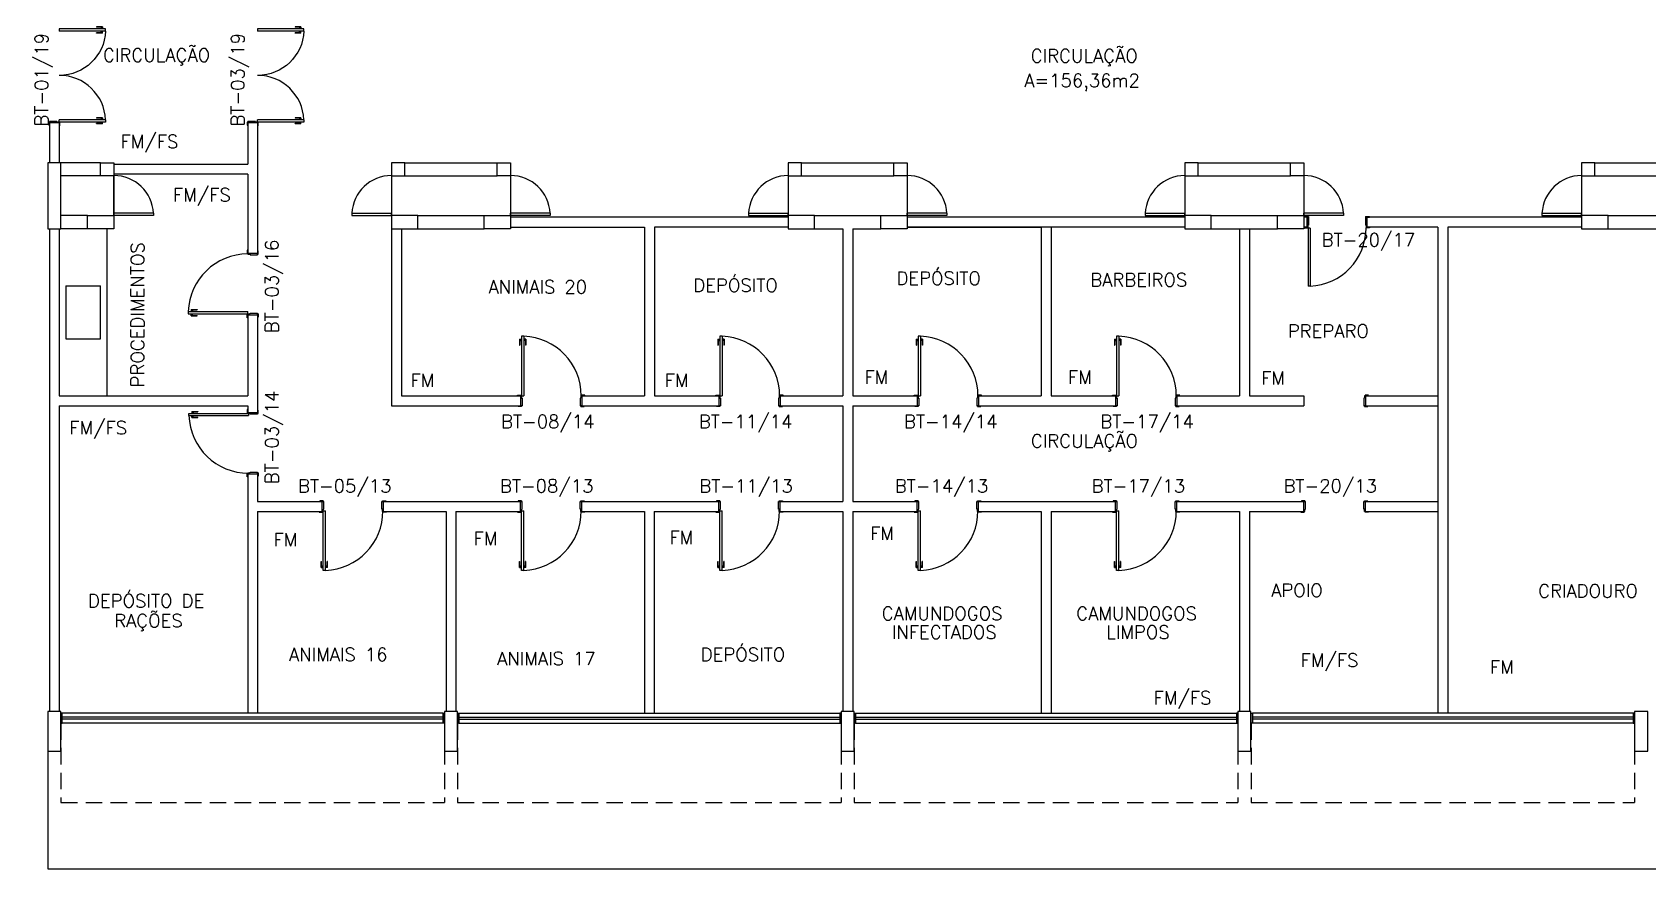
# Model space of a CAD drawing. Header units: millimetres. Extents: x 2069 to 2250, y 1124 to 1284.
# Drawn here: x 2072.1 to 2096.53, y 1193.73 to 1206.37 of the extents above; entities that cross this region are included whole.
import ezdxf

# ---------------------------------------------------------------- set-up
doc = ezdxf.new("R2010")
doc.units = ezdxf.units.MM
doc.linetypes.add('HIDDEN', pattern=[0.375, 0.25, -0.125])
for name, color, linetype in [('ALV', 2, 'Continuous'), ('BANC', 2, 'Continuous'), ('ENDEREÇO', 2, 'Continuous'), ('JANELA', 1, 'Continuous'), ('MACANETA', 1, 'Continuous'), ('MARCO', 2, 'Continuous'), ('PAVIMENTO', 1, 'Continuous'), ('PILARES', 3, 'Continuous'), ('PORTA', 2, 'Continuous'), ('PROJ', 1, 'HIDDEN'), ('TEXTO', 2, 'Continuous'), ('ÁREA', 2, 'Continuous')]:
    doc.layers.add(name, color=color, linetype=linetype)
doc.styles.add('UNB-100', font='simplex.shx', dxfattribs={"height": 0.2})
doc.styles.add('UNB1-100', font='simplex.shx', dxfattribs={"height": 0.2})

# ---------------------------------------------------------------- blocks, each defined once
blk = doc.blocks.new('DOOR70')
at = {"layer": 'MACANETA', "color": 1}
for p, q in [((-0.015, -0.565), (-0.01, -0.565)), ((-0.015, -0.655), (-0.015, -0.565)), ((-0.015, -0.655), (0.012, -0.655)), ((-0.01, -0.655), (-0.01, -0.565)), ((-0.01, -0.635), (0.012, -0.635)), ((0.012, -0.663), (0.012, -0.628)), ((0.012, -0.628), (0.015, -0.628)), ((0.012, -0.663), (0.015, -0.663)), ((0.053, -0.628), (0.05, -0.628)), ((0.053, -0.663), (0.05, -0.663)), ((0.053, -0.663), (0.053, -0.628)), ((0.075, -0.635), (0.053, -0.635)), ((0.08, -0.655), (0.053, -0.655)), ((0.08, -0.565), (0.075, -0.565)), ((0.075, -0.655), (0.075, -0.565)), ((0.08, -0.655), (0.08, -0.565))]:
    blk.add_line(p, q, dxfattribs=at)
at = {"layer": 'PORTA'}
for p, q in [((0.015, -0.7), (0.015, 0)), ((0.015, 0), (0.05, 0)), ((0.05, -0.7), (0.05, 0)), ((0.05, -0.7), (0.015, -0.7))]:
    blk.add_line(p, q, dxfattribs=at)
at = {"layer": 'PORTA', "color": 1}
blk.add_arc((0.02, 0), 0.7, 272.4563, 0, dxfattribs=at)
blk = doc.blocks.new('DOOR90')
at = {"layer": 'MACANETA'}
for p, q in [((-0.015, -0.755), (-0.01, -0.755)), ((-0.015, -0.845), (-0.015, -0.755)), ((-0.015, -0.845), (0.012, -0.845)), ((-0.01, -0.845), (-0.01, -0.755)), ((-0.01, -0.825), (0.012, -0.825)), ((0.012, -0.853), (0.012, -0.818)), ((0.012, -0.818), (0.015, -0.818)), ((0.012, -0.853), (0.015, -0.853)), ((0.053, -0.818), (0.05, -0.818)), ((0.053, -0.853), (0.05, -0.853)), ((0.053, -0.853), (0.053, -0.818)), ((0.075, -0.825), (0.053, -0.825)), ((0.08, -0.845), (0.053, -0.845)), ((0.08, -0.755), (0.075, -0.755)), ((0.075, -0.845), (0.075, -0.755)), ((0.08, -0.845), (0.08, -0.755))]:
    blk.add_line(p, q, dxfattribs=at)
at = {"layer": 'PORTA'}
for p, q in [((0.015, -0.89), (0.015, 0.01)), ((0.015, 0.01), (0.05, 0.01)), ((0.05, -0.89), (0.05, 0.01)), ((0.05, -0.89), (0.015, -0.89))]:
    blk.add_line(p, q, dxfattribs=at)
at = {"layer": 'PORTA', "color": 1}
blk.add_arc((0.02, 0.01), 0.9, 271.9102, 0, dxfattribs=at)
blk = doc.blocks.new('PL6')
for p, q in [((0, -0.1), (0, 0.1)), ((0, 0.1), (0.6, 0.1)), ((0.6, 0.1), (0.6, -0.1)), ((0.6, -0.1), (0, -0.1))]:
    blk.add_line(p, q)
blk = doc.blocks.new('PL4')
for p, q in [((0, 0.4), (0.2, 0.4)), ((0, 0), (0, 0.4)), ((0.2, 0.4), (0.2, 0)), ((0.2, 0), (0, 0))]:
    blk.add_line(p, q)
blk = doc.blocks.new('PL')
for p, q in [((0.25, 0.25), (0.25, 0.45)), ((0.25, 0.45), (0.45, 0.45)), ((0.45, 0.25), (0.25, 0.25)), ((0.45, 0.45), (0.45, 0.25))]:
    blk.add_line(p, q)
blk = doc.blocks.new('PL10')
for p, q in [((-0.1, 1), (0.1, 1)), ((-0.1, 0), (-0.1, 1)), ((0.1, 1), (0.1, 0)), ((0.1, 0), (-0.1, 0))]:
    blk.add_line(p, q)
blk = doc.blocks.new('DOOR-90')
at = {"color": 1}
blk.add_arc((-0.02, 0), 0.9, 180, 268.0898, dxfattribs=at)
at = {"layer": 'MACANETA', "color": 1}
for p, q in [((-0.08, -0.855), (-0.08, -0.765)), ((-0.08, -0.765), (-0.075, -0.765)), ((-0.08, -0.855), (-0.053, -0.855)), ((-0.075, -0.855), (-0.075, -0.765)), ((-0.075, -0.835), (-0.053, -0.835)), ((-0.053, -0.828), (-0.05, -0.828)), ((-0.053, -0.863), (-0.053, -0.828)), ((-0.053, -0.863), (-0.05, -0.863)), ((-0.012, -0.828), (-0.015, -0.828)), ((-0.012, -0.863), (-0.015, -0.863)), ((-0.012, -0.863), (-0.012, -0.828)), ((0.01, -0.835), (-0.012, -0.835)), ((0.015, -0.855), (-0.012, -0.855)), ((0.01, -0.855), (0.01, -0.765)), ((0.015, -0.765), (0.01, -0.765)), ((0.015, -0.855), (0.015, -0.765))]:
    blk.add_line(p, q, dxfattribs=at)
at = {"layer": 'PORTA'}
for p, q in [((-0.05, -0.9), (-0.05, 0)), ((-0.015, 0), (-0.05, 0)), ((-0.015, -0.9), (-0.015, 0)), ((-0.05, -0.9), (-0.015, -0.9))]:
    blk.add_line(p, q, dxfattribs=at)

msp = doc.modelspace()

# ---------------------------------------------------------------- linework, layer by layer
at = {"layer": 'ALV'}
for p, q in [((2072.35801, 1205.00127), (2072.35801, 1204.40127)), ((2072.50801, 1205.00127), (2072.35801, 1205.00127)), ((2072.50801, 1205.00127), (2072.50801, 1204.40127)), ((2075.50818, 1205.00127), (2075.35818, 1205.00127)), ((2075.35818, 1205.00127), (2075.35818, 1204.37627)), ((2075.50818, 1205.00127), (2075.50818, 1203.03127)), ((2073.13276, 1204.40127), (2072.53276, 1204.40127)), ((2073.33276, 1204.37627), (2075.35818, 1204.37627)), ((2077.73276, 1204.40127), (2079.13276, 1204.40127)), ((2083.73276, 1204.40127), (2085.13276, 1204.40127)), ((2089.73276, 1204.40127), (2091.13276, 1204.40127)), ((2095.73276, 1204.40127), (2097.13276, 1204.40127)), ((2073.13276, 1204.20127), (2072.53276, 1204.20127)), ((2075.35818, 1204.22627), (2073.33276, 1204.22627)), ((2073.33276, 1203.60127), (2073.33276, 1204.20127)), ((2075.35818, 1204.22627), (2075.35818, 1203.03127)), ((2077.73276, 1204.20127), (2079.13276, 1204.20127)), ((2083.73276, 1204.20127), (2085.13276, 1204.20127)), ((2089.73276, 1204.20127), (2091.13276, 1204.20127)), ((2095.73276, 1204.20127), (2097.13276, 1204.20127)), ((2072.93276, 1203.60127), (2072.53276, 1203.60127)), ((2077.93276, 1203.60127), (2078.93276, 1203.60127)), ((2083.93276, 1203.60127), (2084.93276, 1203.60127)), ((2089.93276, 1203.60127), (2090.93276, 1203.60127)), ((2095.93276, 1203.60127), (2096.93276, 1203.60127)), ((2072.35801, 1203.40127), (2072.35801, 1196.10127)), ((2072.50801, 1203.40127), (2072.50801, 1200.87627)), ((2073.23276, 1203.40127), (2072.53276, 1203.40127)), ((2077.53276, 1203.40127), (2077.53276, 1200.72627)), ((2077.68294, 1203.40127), (2077.68294, 1200.87627)), ((2077.93276, 1203.40127), (2078.93276, 1203.40127)), ((2083.53276, 1203.57627), (2079.33276, 1203.57627)), ((2079.33276, 1203.42627), (2081.35801, 1203.42627)), ((2081.35801, 1203.42627), (2081.35801, 1200.87627)), ((2081.50818, 1203.42627), (2081.50818, 1200.87627)), ((2083.53276, 1203.42627), (2081.50818, 1203.42627)), ((2083.93276, 1203.40127), (2084.35801, 1203.40127)), ((2084.35801, 1203.40127), (2084.35801, 1200.87627)), ((2084.50818, 1203.40127), (2084.50818, 1200.87627)), ((2084.50818, 1203.40127), (2084.93276, 1203.40127)), ((2089.53276, 1203.57627), (2085.33276, 1203.57627)), ((2089.53276, 1203.57627), (2085.33276, 1203.57627)), ((2085.33276, 1203.42627), (2087.35801, 1203.42627)), ((2089.53276, 1203.42627), (2085.33276, 1203.42627)), ((2087.35801, 1203.42627), (2087.35801, 1200.87627)), ((2089.53276, 1203.42627), (2087.50818, 1203.42627)), ((2087.50818, 1203.42627), (2087.50818, 1200.87627)), ((2089.93276, 1203.40127), (2090.42562, 1203.40127)), ((2090.35801, 1203.40127), (2090.35801, 1200.87627)), ((2090.42562, 1203.40127), (2090.93276, 1203.40127)), ((2090.50818, 1203.40127), (2090.50818, 1200.87627)), ((2091.38276, 1203.42627), (2091.33276, 1203.42627)), ((2091.33294, 1203.42627), (2091.38276, 1203.42627)), ((2091.38276, 1203.57627), (2091.38276, 1203.42627)), ((2095.53276, 1203.57627), (2092.28276, 1203.57627)), ((2092.28276, 1203.57627), (2092.28276, 1203.42627)), ((2093.35801, 1203.42627), (2092.28276, 1203.42627)), ((2093.35801, 1203.42627), (2093.35801, 1196.07627)), ((2093.50818, 1203.42627), (2093.50818, 1196.07627)), ((2095.53276, 1203.42627), (2093.50818, 1203.42627)), ((2095.53276, 1203.42627), (2093.50818, 1203.42627)), ((2095.93276, 1203.40127), (2096.42867, 1203.40127)), ((2096.42867, 1203.40127), (2096.93276, 1203.40127)), ((2075.35818, 1203.03127), (2075.50818, 1203.03127)), ((2075.35818, 1202.10127), (2075.35818, 1200.87627)), ((2075.35818, 1202.10127), (2075.50818, 1202.10127)), ((2075.50818, 1202.10127), (2075.50818, 1200.62627)), ((2072.50801, 1200.87627), (2075.35818, 1200.87627)), ((2072.50801, 1200.72627), (2072.50801, 1196.10127)), ((2072.50801, 1200.72627), (2075.35818, 1200.72627)), ((2075.35818, 1200.72627), (2075.35818, 1200.62627)), ((2077.53276, 1200.72627), (2079.48318, 1200.72627)), ((2077.68294, 1200.87627), (2079.48318, 1200.87627)), ((2079.48318, 1200.87627), (2079.48318, 1200.72627)), ((2080.41318, 1200.87627), (2081.35801, 1200.87627)), ((2080.41318, 1200.87627), (2080.41318, 1200.72627)), ((2080.41318, 1200.72627), (2082.48318, 1200.72627)), ((2081.50818, 1200.87627), (2082.48318, 1200.87627)), ((2082.48318, 1200.87627), (2082.48318, 1200.72627)), ((2083.41318, 1200.87627), (2084.35801, 1200.87627)), ((2083.41318, 1200.87627), (2083.41318, 1200.72627)), ((2083.41318, 1200.72627), (2084.35801, 1200.72627)), ((2084.35801, 1200.72627), (2084.35801, 1199.27627)), ((2084.50801, 1200.72627), (2084.50801, 1199.27627)), ((2084.50801, 1200.72627), (2085.48318, 1200.72627)), ((2084.50818, 1200.87627), (2085.48318, 1200.87627)), ((2085.48318, 1200.87627), (2085.48318, 1200.72627)), ((2086.41318, 1200.87627), (2087.35801, 1200.87627)), ((2086.41318, 1200.87627), (2086.41318, 1200.72627)), ((2086.41318, 1200.72627), (2088.48318, 1200.72627)), ((2087.50818, 1200.87627), (2088.48318, 1200.87627)), ((2088.48318, 1200.87627), (2088.48318, 1200.72627)), ((2089.41318, 1200.87627), (2090.35801, 1200.87627)), ((2089.41318, 1200.87627), (2089.41318, 1200.72627)), ((2089.41318, 1200.72627), (2091.33301, 1200.72627)), ((2090.50818, 1200.87627), (2091.33301, 1200.87627)), ((2091.33301, 1200.87627), (2091.33301, 1200.72627)), ((2092.26301, 1200.87627), (2093.35801, 1200.87627)), ((2092.26301, 1200.87627), (2092.26301, 1200.72627)), ((2092.26301, 1200.72627), (2093.35801, 1200.72627)), ((2075.35818, 1200.62627), (2075.50818, 1200.62627)), ((2075.35818, 1199.69627), (2075.35818, 1199.07627)), ((2075.35818, 1199.69627), (2075.50818, 1199.69627)), ((2075.50818, 1199.69627), (2075.50818, 1199.27627)), ((2075.50818, 1199.27627), (2076.48301, 1199.27627)), ((2076.48301, 1199.12627), (2076.48301, 1199.27627)), ((2077.41301, 1199.27627), (2079.48301, 1199.27627)), ((2077.41301, 1199.12627), (2077.41301, 1199.27627)), ((2079.48301, 1199.12627), (2079.48301, 1199.27627)), ((2080.41301, 1199.27627), (2082.48301, 1199.27627)), ((2080.41301, 1199.12627), (2080.41301, 1199.27627)), ((2082.48301, 1199.12627), (2082.48301, 1199.27627)), ((2083.41301, 1199.27627), (2084.35801, 1199.27627)), ((2083.41301, 1199.12627), (2083.41301, 1199.27627)), ((2084.50801, 1199.27627), (2085.48301, 1199.27627)), ((2085.48301, 1199.12627), (2085.48301, 1199.27627)), ((2086.41301, 1199.27627), (2088.48301, 1199.27627)), ((2086.41301, 1199.12627), (2086.41301, 1199.27627)), ((2088.48301, 1199.12627), (2088.48301, 1199.27627)), ((2089.41301, 1199.27627), (2090.50818, 1199.27627)), ((2089.41301, 1199.12627), (2089.41301, 1199.27627)), ((2090.50818, 1199.27627), (2091.33283, 1199.27627)), ((2091.33283, 1199.12627), (2091.33283, 1199.27627)), ((2092.26283, 1199.27627), (2093.35801, 1199.27627)), ((2092.26283, 1199.12627), (2092.26283, 1199.27627)), ((2075.35801, 1199.07627), (2075.35801, 1196.07627)), ((2075.50801, 1199.12627), (2075.50801, 1196.07627)), ((2075.50801, 1199.12627), (2076.48301, 1199.12627)), ((2077.41301, 1199.12627), (2078.35818, 1199.12627)), ((2078.35818, 1199.12627), (2078.35818, 1196.10127)), ((2078.50801, 1199.12627), (2078.50801, 1196.10127)), ((2078.50801, 1199.12627), (2079.48301, 1199.12627)), ((2080.41301, 1199.12627), (2081.35818, 1199.12627)), ((2081.35818, 1199.12627), (2081.35818, 1196.07627)), ((2081.50801, 1199.12627), (2081.50801, 1196.07627)), ((2081.50801, 1199.12627), (2082.48301, 1199.12627)), ((2083.41301, 1199.12627), (2084.35818, 1199.12627)), ((2084.35818, 1199.12627), (2084.35818, 1196.10127)), ((2084.50801, 1199.12627), (2085.48301, 1199.12627)), ((2084.50801, 1199.12627), (2084.50801, 1196.10127)), ((2086.41301, 1199.12627), (2087.35818, 1199.12627)), ((2087.35818, 1199.12627), (2087.35818, 1196.07627)), ((2087.50801, 1199.12627), (2087.50801, 1196.07627)), ((2087.50801, 1199.12627), (2088.48301, 1199.12627)), ((2089.41301, 1199.12627), (2090.35801, 1199.12627)), ((2090.35801, 1199.12627), (2090.35801, 1196.10127)), ((2090.50818, 1199.12627), (2090.50818, 1196.10127)), ((2090.50818, 1199.12627), (2091.33283, 1199.12627)), ((2092.26283, 1199.12627), (2093.35801, 1199.12627)), ((2072.53311, 1196.07627), (2072.53311, 1195.92627)), ((2078.33311, 1195.92627), (2078.33311, 1196.07627)), ((2078.53311, 1196.07627), (2078.53311, 1195.92627)), ((2084.33311, 1195.92627), (2084.33311, 1196.07627)), ((2084.53311, 1196.07627), (2084.53311, 1195.92627)), ((2090.33311, 1195.92627), (2090.33311, 1196.07627)), ((2090.53311, 1195.92627), (2090.53311, 1196.07627)), ((2096.33311, 1196.07627), (2096.33311, 1195.92627)), ((2084.33311, 1195.92627), (2084.33311, 1195.92627)), ((2090.33311, 1195.92627), (2090.33311, 1195.92627))]:
    msp.add_line(p, q, dxfattribs=at)
at = {"layer": 'BANC', "color": 2}
for p, q in [((2073.23276, 1200.87627), (2073.23276, 1203.40127)), ((2072.60801, 1202.53877), (2073.13276, 1202.53877)), ((2072.60801, 1202.53877), (2072.60801, 1201.73877)), ((2073.13276, 1201.73877), (2073.13276, 1202.53877)), ((2072.60801, 1201.73877), (2073.13276, 1201.73877))]:
    msp.add_line(p, q, dxfattribs=at)
at = {"layer": 'JANELA', "color": 3}
for p, q in [((2072.55311, 1196.07627), (2072.53311, 1196.07627)), ((2072.55311, 1195.92627), (2072.55311, 1196.07627)), ((2078.31311, 1196.07627), (2078.33311, 1196.07627)), ((2078.31311, 1195.92627), (2078.31311, 1196.07627)), ((2078.53311, 1196.07627), (2078.55311, 1196.07627)), ((2078.55311, 1196.07627), (2078.55311, 1195.92627)), ((2084.31311, 1196.07627), (2084.31311, 1195.92627)), ((2084.33311, 1196.07627), (2084.31311, 1196.07627)), ((2084.53311, 1196.07627), (2084.55311, 1196.07627)), ((2084.55311, 1196.07627), (2084.55311, 1195.92627)), ((2090.31311, 1196.07627), (2090.31311, 1195.92627)), ((2090.33311, 1196.07627), (2090.31311, 1196.07627)), ((2090.53311, 1196.07627), (2090.55311, 1196.07627)), ((2090.55311, 1196.07627), (2090.55311, 1195.92627)), ((2096.31311, 1196.07627), (2096.31311, 1195.92627)), ((2096.33311, 1196.07627), (2096.31311, 1196.07627)), ((2072.53311, 1195.92627), (2072.55311, 1195.92627)), ((2078.33311, 1195.92627), (2078.31311, 1195.92627)), ((2078.55311, 1195.92627), (2078.53311, 1195.92627)), ((2084.31311, 1195.92627), (2084.33311, 1195.92627)), ((2084.55311, 1195.92627), (2084.53311, 1195.92627)), ((2090.31311, 1195.92627), (2090.33311, 1195.92627)), ((2090.55311, 1195.92627), (2090.53311, 1195.92627)), ((2096.31311, 1195.92627), (2096.33311, 1195.92627))]:
    msp.add_line(p, q, dxfattribs=at)
at = {"layer": 'JANELA'}
for p, q in [((2078.31311, 1196.07627), (2072.55311, 1196.07627)), ((2078.31311, 1196.01627), (2072.55311, 1196.01627)), ((2078.55311, 1196.07627), (2084.31311, 1196.07627)), ((2078.55311, 1196.01627), (2084.31311, 1196.01627)), ((2084.55311, 1196.07627), (2090.31311, 1196.07627)), ((2084.55311, 1196.01627), (2090.31311, 1196.01627)), ((2096.31311, 1196.07627), (2090.55311, 1196.07627)), ((2096.31311, 1196.01627), (2090.55311, 1196.01627)), ((2078.31311, 1195.98627), (2072.55311, 1195.98627)), ((2078.31311, 1195.92627), (2072.55311, 1195.92627)), ((2078.55311, 1195.98627), (2084.31311, 1195.98627)), ((2078.55311, 1195.92627), (2084.31311, 1195.92627)), ((2084.55311, 1195.98627), (2090.31311, 1195.98627)), ((2084.55311, 1195.92627), (2090.31311, 1195.92627)), ((2096.31311, 1195.98627), (2090.55311, 1195.98627)), ((2096.31311, 1195.92627), (2090.55311, 1195.92627))]:
    msp.add_line(p, q, dxfattribs=at)
at = {"layer": 'MARCO'}
for p, q in [((2072.34801, 1205.01627), (2072.34801, 1204.96627)), ((2072.35801, 1205.01627), (2072.34801, 1205.01627)), ((2072.34801, 1204.96627), (2072.35801, 1204.96627)), ((2072.35801, 1205.02627), (2072.35801, 1205.01627)), ((2072.47301, 1205.02627), (2072.35801, 1205.02627)), ((2072.35801, 1205.00127), (2072.35801, 1205.01627)), ((2072.47301, 1205.01627), (2072.47301, 1205.02627)), ((2072.50801, 1205.01627), (2072.47301, 1205.01627)), ((2072.50801, 1205.00627), (2072.50801, 1205.01627)), ((2072.50801, 1205.00127), (2072.50801, 1205.00627)), ((2072.51801, 1205.00627), (2072.50801, 1205.00627)), ((2072.50801, 1204.95627), (2072.51801, 1204.95627)), ((2072.51801, 1204.95627), (2072.51801, 1205.00627)), ((2075.34818, 1205.01627), (2075.34818, 1204.96627)), ((2075.35818, 1205.01627), (2075.34818, 1205.01627)), ((2075.34818, 1204.96627), (2075.35818, 1204.96627)), ((2075.47318, 1205.02627), (2075.35818, 1205.02627)), ((2075.35818, 1205.02627), (2075.35818, 1205.01627)), ((2075.35818, 1205.00127), (2075.35818, 1205.01627)), ((2075.47318, 1205.01627), (2075.47318, 1205.02627)), ((2075.50818, 1205.01627), (2075.47318, 1205.01627)), ((2075.50818, 1205.00627), (2075.50818, 1205.01627)), ((2075.50818, 1205.00127), (2075.50818, 1205.00627)), ((2075.51818, 1205.00627), (2075.50818, 1205.00627)), ((2075.50818, 1204.95627), (2075.51818, 1204.95627)), ((2075.51818, 1204.95627), (2075.51818, 1205.00627)), ((2075.34818, 1203.07627), (2075.34818, 1203.02627)), ((2075.35818, 1203.07627), (2075.34818, 1203.07627)), ((2075.34818, 1203.02627), (2075.35818, 1203.02627)), ((2075.35818, 1203.03127), (2075.35818, 1203.02627)), ((2075.35818, 1203.02627), (2075.35818, 1203.01627)), ((2075.35818, 1203.01627), (2075.39318, 1203.01627)), ((2075.39318, 1203.01627), (2075.39318, 1203.00627)), ((2075.39318, 1203.00627), (2075.50818, 1203.00627)), ((2075.51818, 1203.06627), (2075.50818, 1203.06627)), ((2075.50818, 1203.03127), (2075.50818, 1203.01627)), ((2075.50818, 1203.01627), (2075.51818, 1203.01627)), ((2075.50818, 1203.00627), (2075.50818, 1203.01627)), ((2075.51818, 1203.01627), (2075.51818, 1203.06627)), ((2075.35818, 1202.11627), (2075.39318, 1202.11627)), ((2075.35818, 1202.10627), (2075.35818, 1202.11627)), ((2075.39318, 1202.12627), (2075.50818, 1202.12627)), ((2075.39318, 1202.11627), (2075.39318, 1202.12627)), ((2075.50818, 1202.12627), (2075.50818, 1202.11627)), ((2075.50818, 1202.10127), (2075.50818, 1202.11627)), ((2075.50818, 1202.11627), (2075.51818, 1202.11627)), ((2075.51818, 1202.11627), (2075.51818, 1202.06627)), ((2075.34818, 1202.10627), (2075.35818, 1202.10627)), ((2075.34818, 1202.05627), (2075.34818, 1202.10627)), ((2075.35818, 1202.05627), (2075.34818, 1202.05627)), ((2075.35818, 1202.10127), (2075.35818, 1202.10627)), ((2075.51818, 1202.06627), (2075.50818, 1202.06627)), ((2075.34818, 1200.67127), (2075.34818, 1200.62127)), ((2075.35818, 1200.67127), (2075.34818, 1200.67127)), ((2075.51818, 1200.66127), (2075.50818, 1200.66127)), ((2075.51818, 1200.61127), (2075.51818, 1200.66127)), ((2079.43818, 1200.88627), (2079.48818, 1200.88627)), ((2079.43818, 1200.87627), (2079.43818, 1200.88627)), ((2079.44818, 1200.71627), (2079.44818, 1200.72627)), ((2079.49818, 1200.71627), (2079.44818, 1200.71627)), ((2079.48318, 1200.87627), (2079.48818, 1200.87627)), ((2079.48318, 1200.72627), (2079.49818, 1200.72627)), ((2079.48818, 1200.88627), (2079.48818, 1200.87627)), ((2079.48818, 1200.87627), (2079.49818, 1200.87627)), ((2079.49818, 1200.87627), (2079.49818, 1200.84127)), ((2079.49818, 1200.84127), (2079.50818, 1200.84127)), ((2079.49818, 1200.72627), (2079.49818, 1200.71627)), ((2079.50818, 1200.72627), (2079.49818, 1200.72627)), ((2079.50818, 1200.84127), (2079.50818, 1200.72627)), ((2080.38818, 1200.84127), (2080.38818, 1200.72627)), ((2080.39818, 1200.84127), (2080.38818, 1200.84127)), ((2080.38818, 1200.72627), (2080.39818, 1200.72627)), ((2080.39818, 1200.87627), (2080.39818, 1200.84127)), ((2080.40818, 1200.87627), (2080.39818, 1200.87627)), ((2080.41318, 1200.72627), (2080.39818, 1200.72627)), ((2080.39818, 1200.72627), (2080.39818, 1200.71627)), ((2080.39818, 1200.71627), (2080.44818, 1200.71627)), ((2080.40818, 1200.88627), (2080.40818, 1200.87627)), ((2080.45818, 1200.88627), (2080.40818, 1200.88627)), ((2080.41318, 1200.87627), (2080.40818, 1200.87627)), ((2080.44818, 1200.71627), (2080.44818, 1200.72627)), ((2080.45818, 1200.87627), (2080.45818, 1200.88627)), ((2082.43818, 1200.88627), (2082.48818, 1200.88627)), ((2082.43818, 1200.87627), (2082.43818, 1200.88627)), ((2082.44818, 1200.71627), (2082.44818, 1200.72627)), ((2082.49818, 1200.71627), (2082.44818, 1200.71627)), ((2082.48318, 1200.87627), (2082.48818, 1200.87627)), ((2082.48318, 1200.72627), (2082.49818, 1200.72627)), ((2082.48818, 1200.88627), (2082.48818, 1200.87627)), ((2082.48818, 1200.87627), (2082.49818, 1200.87627)), ((2082.49818, 1200.87627), (2082.49818, 1200.84127)), ((2082.49818, 1200.84127), (2082.50818, 1200.84127)), ((2082.49818, 1200.72627), (2082.49818, 1200.71627)), ((2082.50818, 1200.72627), (2082.49818, 1200.72627)), ((2082.50818, 1200.84127), (2082.50818, 1200.72627)), ((2083.38818, 1200.84127), (2083.38818, 1200.72627)), ((2083.39818, 1200.84127), (2083.38818, 1200.84127)), ((2083.38818, 1200.72627), (2083.39818, 1200.72627)), ((2083.39818, 1200.87627), (2083.39818, 1200.84127)), ((2083.40818, 1200.87627), (2083.39818, 1200.87627)), ((2083.41318, 1200.72627), (2083.39818, 1200.72627)), ((2083.39818, 1200.72627), (2083.39818, 1200.71627)), ((2083.39818, 1200.71627), (2083.44818, 1200.71627)), ((2083.40818, 1200.88627), (2083.40818, 1200.87627)), ((2083.45818, 1200.88627), (2083.40818, 1200.88627)), ((2083.41318, 1200.87627), (2083.40818, 1200.87627)), ((2083.44818, 1200.71627), (2083.44818, 1200.72627)), ((2083.45818, 1200.87627), (2083.45818, 1200.88627)), ((2085.43818, 1200.88627), (2085.48818, 1200.88627)), ((2085.43818, 1200.87627), (2085.43818, 1200.88627)), ((2085.44818, 1200.71627), (2085.44818, 1200.72627)), ((2085.49818, 1200.71627), (2085.44818, 1200.71627)), ((2085.48318, 1200.87627), (2085.48818, 1200.87627)), ((2085.48318, 1200.72627), (2085.49818, 1200.72627)), ((2085.48818, 1200.88627), (2085.48818, 1200.87627)), ((2085.48818, 1200.87627), (2085.49818, 1200.87627)), ((2085.49818, 1200.87627), (2085.49818, 1200.84127)), ((2085.49818, 1200.84127), (2085.50818, 1200.84127)), ((2085.49818, 1200.72627), (2085.49818, 1200.71627)), ((2085.50818, 1200.72627), (2085.49818, 1200.72627)), ((2085.50818, 1200.84127), (2085.50818, 1200.72627)), ((2086.38818, 1200.84127), (2086.38818, 1200.72627)), ((2086.39818, 1200.84127), (2086.38818, 1200.84127)), ((2086.38818, 1200.72627), (2086.39818, 1200.72627)), ((2086.39818, 1200.87627), (2086.39818, 1200.84127)), ((2086.40818, 1200.87627), (2086.39818, 1200.87627)), ((2086.41318, 1200.72627), (2086.39818, 1200.72627)), ((2086.39818, 1200.72627), (2086.39818, 1200.71627)), ((2086.39818, 1200.71627), (2086.44818, 1200.71627)), ((2086.40818, 1200.88627), (2086.40818, 1200.87627)), ((2086.45818, 1200.88627), (2086.40818, 1200.88627)), ((2086.41318, 1200.87627), (2086.40818, 1200.87627)), ((2086.44818, 1200.71627), (2086.44818, 1200.72627)), ((2086.45818, 1200.87627), (2086.45818, 1200.88627)), ((2088.43818, 1200.88627), (2088.48818, 1200.88627)), ((2088.43818, 1200.87627), (2088.43818, 1200.88627)), ((2088.44818, 1200.71627), (2088.44818, 1200.72627)), ((2088.49818, 1200.71627), (2088.44818, 1200.71627)), ((2088.48318, 1200.87627), (2088.48818, 1200.87627)), ((2088.48318, 1200.72627), (2088.49818, 1200.72627)), ((2088.48818, 1200.88627), (2088.48818, 1200.87627)), ((2088.48818, 1200.87627), (2088.49818, 1200.87627)), ((2088.49818, 1200.87627), (2088.49818, 1200.84127)), ((2088.49818, 1200.84127), (2088.50818, 1200.84127)), ((2088.49818, 1200.72627), (2088.49818, 1200.71627)), ((2088.50818, 1200.72627), (2088.49818, 1200.72627)), ((2088.50818, 1200.84127), (2088.50818, 1200.72627)), ((2089.38818, 1200.84127), (2089.38818, 1200.72627)), ((2089.39818, 1200.84127), (2089.38818, 1200.84127)), ((2089.38818, 1200.72627), (2089.39818, 1200.72627)), ((2089.39818, 1200.87627), (2089.39818, 1200.84127)), ((2089.40818, 1200.87627), (2089.39818, 1200.87627)), ((2089.41318, 1200.72627), (2089.39818, 1200.72627)), ((2089.39818, 1200.72627), (2089.39818, 1200.71627)), ((2089.39818, 1200.71627), (2089.44818, 1200.71627)), ((2089.40818, 1200.88627), (2089.40818, 1200.87627)), ((2089.45818, 1200.88627), (2089.40818, 1200.88627)), ((2089.41318, 1200.87627), (2089.40818, 1200.87627)), ((2092.23801, 1200.84127), (2092.23801, 1200.72627)), ((2092.24801, 1200.84127), (2092.23801, 1200.84127)), ((2092.23801, 1200.72627), (2092.24801, 1200.72627)), ((2092.24801, 1200.87627), (2092.24801, 1200.84127)), ((2092.25801, 1200.87627), (2092.24801, 1200.87627)), ((2092.26301, 1200.72627), (2092.24801, 1200.72627)), ((2092.24801, 1200.72627), (2092.24801, 1200.71627)), ((2092.24801, 1200.71627), (2092.29801, 1200.71627)), ((2092.25801, 1200.88627), (2092.25801, 1200.87627)), ((2092.30801, 1200.88627), (2092.25801, 1200.88627)), ((2092.26301, 1200.87627), (2092.25801, 1200.87627)), ((2075.34818, 1200.62127), (2075.35818, 1200.62127)), ((2075.35818, 1200.62627), (2075.35818, 1200.62127)), ((2075.35818, 1200.62127), (2075.35818, 1200.61127)), ((2075.35818, 1200.61127), (2075.39318, 1200.61127)), ((2075.39318, 1200.61127), (2075.39318, 1200.60127)), ((2075.39318, 1200.60127), (2075.50818, 1200.60127)), ((2075.50818, 1200.62627), (2075.50818, 1200.61127)), ((2075.50818, 1200.61127), (2075.51818, 1200.61127)), ((2075.50818, 1200.60127), (2075.50818, 1200.61127)), ((2075.34818, 1199.70127), (2075.35818, 1199.70127)), ((2075.34818, 1199.65127), (2075.34818, 1199.70127)), ((2075.35818, 1199.71127), (2075.39318, 1199.71127)), ((2075.35818, 1199.70127), (2075.35818, 1199.71127)), ((2075.35818, 1199.69627), (2075.35818, 1199.70127)), ((2075.39318, 1199.72127), (2075.50818, 1199.72127)), ((2075.39318, 1199.71127), (2075.39318, 1199.72127)), ((2075.50818, 1199.72127), (2075.50818, 1199.71127)), ((2075.50818, 1199.69627), (2075.50818, 1199.71127)), ((2075.50818, 1199.71127), (2075.51818, 1199.71127)), ((2075.51818, 1199.71127), (2075.51818, 1199.66127)), ((2075.35818, 1199.65127), (2075.34818, 1199.65127)), ((2075.51818, 1199.66127), (2075.50818, 1199.66127)), ((2076.44801, 1199.28627), (2076.44801, 1199.27627)), ((2076.49801, 1199.28627), (2076.44801, 1199.28627)), ((2076.48301, 1199.27627), (2076.49801, 1199.27627)), ((2076.49801, 1199.27627), (2076.49801, 1199.28627)), ((2076.50801, 1199.27627), (2076.49801, 1199.27627)), ((2076.50801, 1199.16127), (2076.50801, 1199.27627)), ((2077.38801, 1199.27627), (2077.39801, 1199.27627)), ((2077.38801, 1199.16127), (2077.38801, 1199.27627)), ((2077.39801, 1199.28627), (2077.44801, 1199.28627)), ((2077.39801, 1199.27627), (2077.39801, 1199.28627)), ((2077.41301, 1199.27627), (2077.39801, 1199.27627)), ((2077.44801, 1199.28627), (2077.44801, 1199.27627)), ((2079.44801, 1199.28627), (2079.44801, 1199.27627)), ((2079.49801, 1199.28627), (2079.44801, 1199.28627)), ((2079.48301, 1199.27627), (2079.49801, 1199.27627)), ((2079.49801, 1199.27627), (2079.49801, 1199.28627)), ((2079.50801, 1199.27627), (2079.49801, 1199.27627)), ((2079.50801, 1199.16127), (2079.50801, 1199.27627)), ((2080.38801, 1199.27627), (2080.39801, 1199.27627)), ((2080.38801, 1199.16127), (2080.38801, 1199.27627)), ((2080.39801, 1199.28627), (2080.44801, 1199.28627)), ((2080.39801, 1199.27627), (2080.39801, 1199.28627)), ((2080.41301, 1199.27627), (2080.39801, 1199.27627)), ((2080.44801, 1199.28627), (2080.44801, 1199.27627)), ((2082.44801, 1199.28627), (2082.44801, 1199.27627)), ((2082.49801, 1199.28627), (2082.44801, 1199.28627)), ((2082.48301, 1199.27627), (2082.49801, 1199.27627)), ((2082.49801, 1199.27627), (2082.49801, 1199.28627)), ((2082.50801, 1199.27627), (2082.49801, 1199.27627)), ((2082.50801, 1199.16127), (2082.50801, 1199.27627)), ((2083.38801, 1199.27627), (2083.39801, 1199.27627)), ((2083.38801, 1199.16127), (2083.38801, 1199.27627)), ((2083.39801, 1199.28627), (2083.44801, 1199.28627)), ((2083.39801, 1199.27627), (2083.39801, 1199.28627)), ((2083.41301, 1199.27627), (2083.39801, 1199.27627)), ((2083.44801, 1199.28627), (2083.44801, 1199.27627)), ((2085.44801, 1199.28627), (2085.44801, 1199.27627)), ((2085.49801, 1199.28627), (2085.44801, 1199.28627)), ((2085.48301, 1199.27627), (2085.49801, 1199.27627)), ((2085.49801, 1199.27627), (2085.49801, 1199.28627)), ((2085.50801, 1199.27627), (2085.49801, 1199.27627)), ((2085.50801, 1199.16127), (2085.50801, 1199.27627)), ((2086.38801, 1199.27627), (2086.39801, 1199.27627)), ((2086.38801, 1199.16127), (2086.38801, 1199.27627)), ((2086.39801, 1199.28627), (2086.44801, 1199.28627)), ((2086.39801, 1199.27627), (2086.39801, 1199.28627)), ((2086.41301, 1199.27627), (2086.39801, 1199.27627)), ((2086.44801, 1199.28627), (2086.44801, 1199.27627)), ((2088.44801, 1199.28627), (2088.44801, 1199.27627)), ((2088.49801, 1199.28627), (2088.44801, 1199.28627)), ((2088.48301, 1199.27627), (2088.49801, 1199.27627)), ((2088.49801, 1199.27627), (2088.49801, 1199.28627)), ((2088.50801, 1199.27627), (2088.49801, 1199.27627)), ((2088.50801, 1199.16127), (2088.50801, 1199.27627)), ((2089.38801, 1199.27627), (2089.39801, 1199.27627)), ((2089.38801, 1199.16127), (2089.38801, 1199.27627)), ((2089.39801, 1199.28627), (2089.44801, 1199.28627)), ((2089.39801, 1199.27627), (2089.39801, 1199.28627)), ((2089.41301, 1199.27627), (2089.39801, 1199.27627)), ((2091.29783, 1199.28627), (2091.29783, 1199.27627)), ((2091.34783, 1199.28627), (2091.29783, 1199.28627)), ((2091.33283, 1199.27627), (2091.34783, 1199.27627)), ((2091.34783, 1199.27627), (2091.34783, 1199.28627)), ((2091.35783, 1199.27627), (2091.34783, 1199.27627)), ((2091.35783, 1199.16127), (2091.35783, 1199.27627)), ((2092.23783, 1199.27627), (2092.24783, 1199.27627)), ((2092.23783, 1199.16127), (2092.23783, 1199.27627)), ((2092.24783, 1199.28627), (2092.29783, 1199.28627)), ((2092.24783, 1199.27627), (2092.24783, 1199.28627)), ((2092.26283, 1199.27627), (2092.24783, 1199.27627)), ((2076.43801, 1199.12627), (2076.43801, 1199.11627)), ((2076.43801, 1199.11627), (2076.48801, 1199.11627)), ((2076.48301, 1199.12627), (2076.48801, 1199.12627)), ((2076.48801, 1199.12627), (2076.49801, 1199.12627)), ((2076.48801, 1199.11627), (2076.48801, 1199.12627)), ((2076.49801, 1199.16127), (2076.50801, 1199.16127)), ((2076.49801, 1199.12627), (2076.49801, 1199.16127)), ((2077.39801, 1199.16127), (2077.38801, 1199.16127)), ((2077.39801, 1199.12627), (2077.39801, 1199.16127)), ((2077.40801, 1199.12627), (2077.39801, 1199.12627)), ((2077.41301, 1199.12627), (2077.40801, 1199.12627)), ((2077.40801, 1199.11627), (2077.40801, 1199.12627)), ((2077.45801, 1199.11627), (2077.40801, 1199.11627)), ((2077.45801, 1199.12627), (2077.45801, 1199.11627)), ((2079.43801, 1199.12627), (2079.43801, 1199.11627)), ((2079.43801, 1199.11627), (2079.48801, 1199.11627)), ((2079.48301, 1199.12627), (2079.48801, 1199.12627)), ((2079.48801, 1199.12627), (2079.49801, 1199.12627)), ((2079.48801, 1199.11627), (2079.48801, 1199.12627)), ((2079.49801, 1199.16127), (2079.50801, 1199.16127)), ((2079.49801, 1199.12627), (2079.49801, 1199.16127)), ((2080.39801, 1199.16127), (2080.38801, 1199.16127)), ((2080.39801, 1199.12627), (2080.39801, 1199.16127)), ((2080.40801, 1199.12627), (2080.39801, 1199.12627)), ((2080.41301, 1199.12627), (2080.40801, 1199.12627)), ((2080.40801, 1199.11627), (2080.40801, 1199.12627)), ((2080.45801, 1199.11627), (2080.40801, 1199.11627)), ((2080.45801, 1199.12627), (2080.45801, 1199.11627)), ((2082.43801, 1199.12627), (2082.43801, 1199.11627)), ((2082.43801, 1199.11627), (2082.48801, 1199.11627)), ((2082.48301, 1199.12627), (2082.48801, 1199.12627)), ((2082.48801, 1199.12627), (2082.49801, 1199.12627)), ((2082.48801, 1199.11627), (2082.48801, 1199.12627)), ((2082.49801, 1199.16127), (2082.50801, 1199.16127)), ((2082.49801, 1199.12627), (2082.49801, 1199.16127)), ((2083.39801, 1199.16127), (2083.38801, 1199.16127)), ((2083.39801, 1199.12627), (2083.39801, 1199.16127)), ((2083.40801, 1199.12627), (2083.39801, 1199.12627)), ((2083.41301, 1199.12627), (2083.40801, 1199.12627)), ((2083.40801, 1199.11627), (2083.40801, 1199.12627)), ((2083.45801, 1199.11627), (2083.40801, 1199.11627)), ((2083.45801, 1199.12627), (2083.45801, 1199.11627)), ((2085.43801, 1199.12627), (2085.43801, 1199.11627)), ((2085.43801, 1199.11627), (2085.48801, 1199.11627)), ((2085.48301, 1199.12627), (2085.48801, 1199.12627)), ((2085.48801, 1199.12627), (2085.49801, 1199.12627)), ((2085.48801, 1199.11627), (2085.48801, 1199.12627)), ((2085.49801, 1199.16127), (2085.50801, 1199.16127)), ((2085.49801, 1199.12627), (2085.49801, 1199.16127)), ((2086.39801, 1199.16127), (2086.38801, 1199.16127)), ((2086.39801, 1199.12627), (2086.39801, 1199.16127)), ((2086.40801, 1199.12627), (2086.39801, 1199.12627)), ((2086.41301, 1199.12627), (2086.40801, 1199.12627)), ((2086.40801, 1199.11627), (2086.40801, 1199.12627)), ((2086.45801, 1199.11627), (2086.40801, 1199.11627)), ((2086.45801, 1199.12627), (2086.45801, 1199.11627)), ((2088.43801, 1199.12627), (2088.43801, 1199.11627)), ((2088.43801, 1199.11627), (2088.48801, 1199.11627)), ((2088.48301, 1199.12627), (2088.48801, 1199.12627)), ((2088.48801, 1199.12627), (2088.49801, 1199.12627)), ((2088.48801, 1199.11627), (2088.48801, 1199.12627)), ((2088.49801, 1199.16127), (2088.50801, 1199.16127)), ((2088.49801, 1199.12627), (2088.49801, 1199.16127)), ((2089.39801, 1199.16127), (2089.38801, 1199.16127)), ((2089.39801, 1199.12627), (2089.39801, 1199.16127)), ((2089.40801, 1199.12627), (2089.39801, 1199.12627)), ((2089.41301, 1199.12627), (2089.40801, 1199.12627)), ((2089.40801, 1199.11627), (2089.40801, 1199.12627)), ((2089.45801, 1199.11627), (2089.40801, 1199.11627)), ((2091.28783, 1199.12627), (2091.28783, 1199.11627)), ((2091.28783, 1199.11627), (2091.33783, 1199.11627)), ((2091.33283, 1199.12627), (2091.33783, 1199.12627)), ((2091.33783, 1199.12627), (2091.34783, 1199.12627)), ((2091.33783, 1199.11627), (2091.33783, 1199.12627)), ((2091.34783, 1199.16127), (2091.35783, 1199.16127)), ((2091.34783, 1199.12627), (2091.34783, 1199.16127)), ((2092.24783, 1199.16127), (2092.23783, 1199.16127)), ((2092.24783, 1199.12627), (2092.24783, 1199.16127)), ((2092.25783, 1199.12627), (2092.24783, 1199.12627)), ((2092.26283, 1199.12627), (2092.25783, 1199.12627)), ((2092.25783, 1199.11627), (2092.25783, 1199.12627)), ((2092.30783, 1199.11627), (2092.25783, 1199.11627))]:
    msp.add_line(p, q, dxfattribs=at)
at = {"layer": 'PAVIMENTO'}
for p, q in [((2072.33276, 1195.50127), (2072.33276, 1193.72627)), ((2072.33276, 1193.72627), (2108.57801, 1193.72627))]:
    msp.add_line(p, q, dxfattribs=at)
at = {"layer": 'PORTA', "color": 2}
for p, q in [((2073.33276, 1204.20127), (2073.33276, 1203.60127)), ((2077.53276, 1204.20127), (2077.53276, 1203.60127)), ((2079.33276, 1204.20127), (2079.33276, 1203.60127)), ((2083.53276, 1204.20127), (2083.53276, 1203.60127)), ((2085.33276, 1204.20127), (2085.33276, 1203.60127)), ((2089.53276, 1204.20127), (2089.53276, 1203.60127)), ((2091.33276, 1204.20127), (2091.33276, 1203.60127)), ((2095.53276, 1204.20127), (2095.53276, 1203.60127))]:
    msp.add_line(p, q, dxfattribs=at)
at = {"layer": 'PORTA'}
for p, q in [((2073.93277, 1203.63627), (2073.33276, 1203.63627)), ((2073.33276, 1203.60127), (2073.33276, 1203.63627)), ((2073.93277, 1203.60127), (2073.33276, 1203.60127)), ((2073.93277, 1203.63627), (2073.93277, 1203.60127)), ((2076.93275, 1203.63627), (2076.93275, 1203.60127)), ((2076.93275, 1203.63627), (2077.53276, 1203.63627)), ((2076.93275, 1203.60127), (2077.53276, 1203.60127)), ((2077.53276, 1203.60127), (2077.53276, 1203.63627)), ((2079.93277, 1203.63627), (2079.33276, 1203.63627)), ((2079.33276, 1203.60127), (2079.33276, 1203.63627)), ((2079.93277, 1203.60127), (2079.33276, 1203.60127)), ((2079.93277, 1203.63627), (2079.93277, 1203.60127)), ((2082.93275, 1203.63627), (2083.53276, 1203.63627)), ((2082.93275, 1203.63627), (2082.93275, 1203.60127)), ((2082.93275, 1203.60127), (2083.53276, 1203.60127)), ((2083.53276, 1203.60127), (2083.53276, 1203.63627)), ((2085.93277, 1203.63627), (2085.33276, 1203.63627)), ((2085.33276, 1203.60127), (2085.33276, 1203.63627)), ((2085.93277, 1203.60127), (2085.33276, 1203.60127)), ((2085.93277, 1203.63627), (2085.93277, 1203.60127)), ((2088.93275, 1203.63627), (2088.93275, 1203.60127)), ((2088.93275, 1203.63627), (2089.53276, 1203.63627)), ((2088.93275, 1203.60127), (2089.53276, 1203.60127)), ((2089.53276, 1203.60127), (2089.53276, 1203.63627)), ((2091.93277, 1203.63627), (2091.33276, 1203.63627)), ((2091.33276, 1203.60127), (2091.33276, 1203.63627)), ((2091.93277, 1203.60127), (2091.33276, 1203.60127)), ((2091.40276, 1203.58627), (2091.34276, 1203.58627)), ((2091.34276, 1203.58627), (2091.34276, 1203.57627)), ((2091.40276, 1203.58627), (2091.40276, 1203.45627)), ((2091.93277, 1203.63627), (2091.93277, 1203.60127)), ((2092.26276, 1203.58627), (2092.26276, 1203.45627)), ((2092.26276, 1203.58627), (2092.32276, 1203.58627)), ((2092.32276, 1203.58627), (2092.32276, 1203.57627)), ((2094.93275, 1203.63627), (2095.53276, 1203.63627)), ((2094.93275, 1203.63627), (2094.93275, 1203.60127)), ((2094.93275, 1203.60127), (2095.53276, 1203.60127)), ((2095.53276, 1203.60127), (2095.53276, 1203.63627)), ((2091.38276, 1203.57627), (2091.34276, 1203.57627)), ((2091.34276, 1203.42627), (2091.34276, 1203.41627)), ((2091.34276, 1203.42627), (2091.38276, 1203.42627)), ((2091.34276, 1203.41627), (2091.39076, 1203.41627)), ((2091.38276, 1203.57627), (2091.38276, 1203.42627)), ((2091.38276, 1203.42627), (2091.38276, 1203.57627)), ((2091.39076, 1203.43894), (2091.39076, 1203.41333)), ((2091.39076, 1203.43894), (2091.39276, 1203.43894)), ((2091.39276, 1203.45627), (2091.40276, 1203.45627)), ((2091.39276, 1203.45627), (2091.39276, 1203.41627)), ((2091.39276, 1203.43894), (2091.39276, 1203.41627)), ((2091.42045, 1203.41018), (2091.39391, 1203.41018)), ((2091.4261, 1203.41218), (2091.39685, 1203.41218)), ((2091.42045, 1203.41218), (2091.39685, 1203.41218)), ((2091.39685, 1203.41018), (2091.39685, 1202.53507)), ((2091.42045, 1203.41018), (2091.42045, 1203.41218)), ((2091.4261, 1203.41218), (2091.4261, 1202.53507)), ((2092.27276, 1203.45627), (2092.26276, 1203.45627)), ((2092.27276, 1203.45627), (2092.27276, 1203.41627)), ((2092.32276, 1203.41627), (2092.27276, 1203.41627)), ((2092.28276, 1203.57627), (2092.28276, 1203.42627)), ((2092.28276, 1203.57627), (2092.32276, 1203.57627)), ((2092.28276, 1203.42627), (2092.28276, 1203.57627)), ((2092.32276, 1203.42627), (2092.28276, 1203.42627)), ((2092.32276, 1203.42627), (2092.32276, 1203.41627)), ((2091.4261, 1202.53507), (2091.39685, 1202.53507))]:
    msp.add_line(p, q, dxfattribs=at)
msp.add_circle((2091.39391, 1203.41333), 0.00315, dxfattribs=at)
at = {"layer": 'PORTA', "color": 1}
for centre, radius, start, end in [((2073.33276, 1203.60627), 0.60001, 2.865991, 90), ((2077.53276, 1203.60627), 0.60001, 90, 177.134009), ((2079.33276, 1203.60627), 0.60001, 2.865991, 90), ((2083.53276, 1203.60627), 0.60001, 90, 177.134009), ((2085.33276, 1203.60627), 0.60001, 2.865991, 90), ((2089.53276, 1203.60627), 0.60001, 90, 177.134009), ((2091.33276, 1203.60627), 0.60001, 2.865991, 90), ((2095.53276, 1203.60627), 0.60001, 90, 177.134009), ((2091.39391, 1203.41333), 0.87885, 272.098626, 0.191384)]:
    msp.add_arc(centre, radius, start, end, dxfattribs=at)
at = {"layer": 'PROJ'}
for p, q in [((2072.53311, 1195.92627), (2072.53311, 1194.72627)), ((2078.33311, 1195.92627), (2078.33311, 1194.72627)), ((2078.53311, 1195.92627), (2078.53311, 1194.72627)), ((2084.33311, 1195.92627), (2084.33311, 1194.72627)), ((2084.53311, 1195.92627), (2084.53311, 1194.72627)), ((2090.33311, 1195.92627), (2090.33311, 1194.72627)), ((2090.53311, 1195.92627), (2090.53311, 1194.72627)), ((2096.33311, 1195.92627), (2096.33311, 1194.72627)), ((2072.53311, 1194.72627), (2078.33311, 1194.72627)), ((2078.53311, 1194.72627), (2084.33311, 1194.72627)), ((2084.53311, 1194.72627), (2090.33311, 1194.72627)), ((2090.53311, 1194.72627), (2096.33311, 1194.72627))]:
    msp.add_line(p, q, dxfattribs=at)

# ---------------------------------------------------------------- block references
at = {"layer": 'PILARES', "xscale": -1}
msp.add_blockref('PL10', (2072.43276, 1203.40127), dxfattribs=at)
at = {"layer": 'PILARES'}
for name, p, rotation in [('PL', (2073.58276, 1204.65127), 180), ('PL', (2079.58276, 1204.65127), 180), ('PL', (2085.58276, 1204.65127), 180), ('PL', (2091.58276, 1204.65127), 180), ('PL4', (2073.33276, 1203.40127), 90), ('PL4', (2079.33276, 1203.40127), 90), ('PL4', (2085.33276, 1203.40127), 90), ('PL4', (2091.33276, 1203.40127), 90)]:
    msp.add_blockref(name, p, dxfattribs=dict(at, rotation=rotation))
at = {"layer": 'PILARES', "xscale": -1}
for name, p, rotation in [('PL', (2077.28276, 1204.65127), 180), ('PL', (2083.28276, 1204.65127), 180), ('PL', (2089.28276, 1204.65127), 180), ('PL', (2095.28276, 1204.65127), 180), ('PL4', (2077.53276, 1203.40127), 270), ('PL4', (2083.53276, 1203.40127), 270), ('PL4', (2089.53276, 1203.40127), 270), ('PL4', (2095.53276, 1203.40127), 270), ('PL6', (2072.43276, 1196.10127), 90), ('PL6', (2078.43276, 1196.10127), 90), ('PL6', (2084.43276, 1196.10127), 90), ('PL6', (2090.43276, 1196.10127), 90), ('PL6', (2096.43276, 1196.10127), 90)]:
    msp.add_blockref(name, p, dxfattribs=dict(at, rotation=rotation))
at = {"layer": 'PORTA', "xscale": -1, "rotation": 89.99999999742766}
for p in [(2072.50801, 1206.44128), (2075.50818, 1206.44128)]:
    msp.add_blockref('DOOR70', p, dxfattribs=at)
at = {"layer": 'PORTA'}
for name, p, rotation in [('DOOR70', (2072.50801, 1205.00127), 90.00000000257235), ('DOOR70', (2075.50818, 1205.00127), 90.0000000025723), ('DOOR-90', (2075.35818, 1202.10127), 270.0000000025705), ('DOOR-90', (2079.48318, 1200.87627), 180.0000000102889), ('DOOR-90', (2082.48318, 1200.87627), 180.0000000000005), ('DOOR-90', (2085.48318, 1200.87627), 180.0000000102889), ('DOOR-90', (2088.48318, 1200.87627), 180.0000000000005), ('DOOR90', (2075.35818, 1200.62627), 270.000000007722), ('DOOR90', (2082.48301, 1199.12627), 1.02888098041376e-08), ('DOOR90', (2088.48301, 1199.12627), 1.02888098041376e-08)]:
    msp.add_blockref(name, p, dxfattribs=dict(at, rotation=rotation))
for p in [(2076.48301, 1199.12627), (2079.48301, 1199.12627), (2085.48301, 1199.12627)]:
    msp.add_blockref('DOOR90', p, dxfattribs=at)

# ---------------------------------------------------------------- texts
at = {"layer": 'ENDEREÇO', "style": 'UNB-100'}
for s, p in [('BT-01/19', (2072.33781, 1204.94842)), ('BT-03/19', (2075.30649, 1204.94842)), ('BT-03/16', (2075.82408, 1201.8232)), ('BT-03/14', (2075.82408, 1199.54013))]:
    msp.add_text(s, height=0.2, rotation=90, dxfattribs=at).set_placement(p)
for s, p in [('BT-20/17', (2091.60103, 1203.13385)), ('BT-08/14', (2079.18966, 1200.3877)), ('BT-11/14', (2082.18169, 1200.3877)), ('BT-14/14', (2085.28453, 1200.3877)), ('BT-17/14', (2088.25439, 1200.3877)), ('BT-05/13', (2076.11826, 1199.41325)), ('BT-08/13', (2079.1729, 1199.41325)), ('BT-11/13', (2082.18837, 1199.41325)), ('BT-14/13', (2085.1451, 1199.41325)), ('BT-17/13', (2088.12141, 1199.41325)), ('BT-20/13', (2091.02479, 1199.41325))]:
    msp.add_text(s, height=0.2, dxfattribs=at).set_placement(p)
at = {"layer": 'TEXTO', "style": 'UNB-100'}
for s, p in [('CIRCULAÇÃO', (2073.16901, 1205.92811)), ('CIRCULAÇÃO', (2087.20083, 1205.91552)), ('FM/FS', (2073.4337, 1204.62208)), ('FM/FS', (2074.22685, 1203.81545)), ('ANIMAIS 20', (2078.99897, 1202.42283)), ('DEPÓSITO', (2082.09838, 1202.44661)), ('DEPÓSITO', (2085.16944, 1202.55287)), ('BARBEIROS', (2088.10261, 1202.5301)), ('PREPARO', (2091.08964, 1201.75578)), ('FM', (2077.81982, 1201.01019)), ('FM', (2081.66498, 1201.01019)), ('FM', (2084.68601, 1201.05805)), ('FM', (2087.76509, 1201.05793)), ('FM', (2090.68558, 1201.04486)), ('FM/FS', (2072.65826, 1200.29429)), ('CIRCULAÇÃO', (2087.20388, 1200.09363)), ('FM', (2075.74827, 1198.60135)), ('FM', (2078.77416, 1198.61726)), ('FM', (2081.73635, 1198.63317)), ('FM', (2084.77133, 1198.69706)), ('APOIO', (2090.83804, 1197.83572)), ('CRIADOURO', (2094.87673, 1197.8253)), ('DEPÓSITO DE', (2072.94235, 1197.67457)), ('RAÇÕES', (2073.33747, 1197.37644)), ('CAMUNDOGOS', (2084.94755, 1197.48559)), ('CAMUNDOGOS', (2087.88956, 1197.48559)), ('INFECTADOS', (2085.10027, 1197.2028)), ('LIMPOS', (2088.34249, 1197.2028)), ('ANIMAIS 16', (2075.98079, 1196.86433)), ('ANIMAIS 17', (2079.12931, 1196.80242)), ('DEPÓSITO', (2082.20941, 1196.86573)), ('FM/FS', (2091.28369, 1196.77883)), ('FM', (2094.14606, 1196.67568)), ('FM/FS', (2089.05866, 1196.21126))]:
    msp.add_text(s, height=0.2, dxfattribs=at).set_placement(p)
msp.add_text('PROCEDIMENTOS', height=0.2, rotation=90, dxfattribs=at).set_placement((2073.79241, 1201.00463))
at = {"layer": 'ÁREA', "style": 'UNB1-100'}
msp.add_text('A=156,36m2', height=0.2, dxfattribs=at).set_placement((2087.10419, 1205.54401))

doc.saveas('drawing.dxf')
